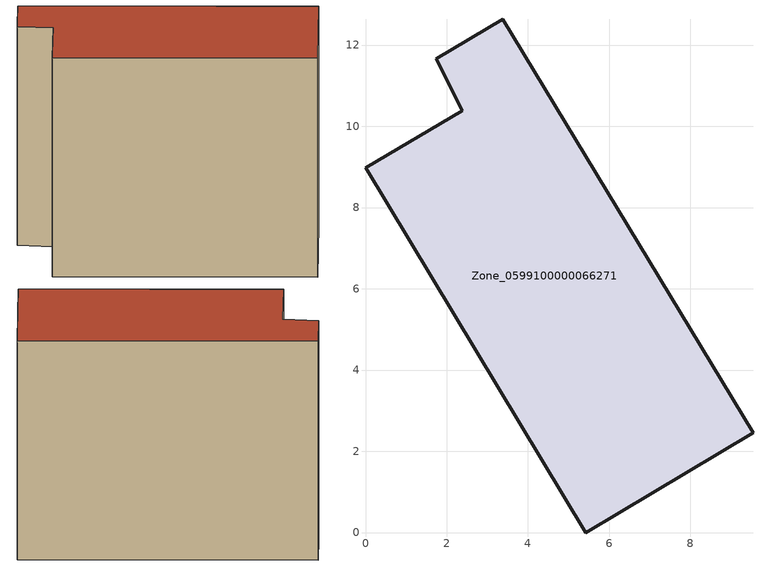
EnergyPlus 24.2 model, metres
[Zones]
Zone_0599100000066271
 floor ground (C_G): 9.54,2.46 5.42,0 0,8.98 2.38,10.38 1.74,11.66 3.38,12.63 z0
 wall outside (C_F): 5.42,0 9.54,2.46 3.38,12.63 1.74,11.66 2.38,10.38 0,8.98 5.42,0 z0:9.55
 roof outside (C_R): 0,8.98 5.42,0 9.54,2.46 3.38,12.63 1.74,11.66 2.38,10.38 z9.55
[BUILDING]
Pand.0599100000066271: North Axis=0; Terrain=City; Loads Convergence Tolerance Value=0.04; Temperature Convergence Tolerance Value=0.4; Solar Distribution=FullExterior; Maximum Number of Warmup Days=25; Minimum Number of Warmup Days=1
[Site:Location]
Rotterdam.The.Hague.AP_ZH_NLD Design_Conditions: Latitude=51.96; Longitude=4.45; Time Zone=1; Elevation=-4.5
[SITE:GROUNDTEMPERATURE:BUILDINGSURFACE]
18, 18, 18, 18, 18, 18, 18, 18, 18, 18, 18, 18
[MATERIAL] Thermal Absorptance=0.9; Solar Absorptance=0.7; Visible Absorptance=0.7
Name | Roughness | Thickness | Conductivity | Density | Specific Heat
G.TI.1946 | MediumSmooth | 0.15 | 1 | 540 | 1210
F.TI.1946 | Rough | 0.3 | 0.857143 | 1920 | 840
R.TI.1946 | MediumRough | 0.2 | 0.1 | 1500 | 1000
[CONSTRUCTION]
C_G: G.TI.1946
C_F: F.TI.1946
C_R: R.TI.1946
[ZONE]
Zone_0599100000066271: Type=1; Multiplier=1; Ceiling Height=Autocalculate; Volume=Autocalculate; Floor Area=autocalculate; Part of Total Floor Area=Yes
[ZONEINFILTRATION:DESIGNFLOWRATE]
Infil_Zone_0599100000066271: Zone or ZoneList or Space or SpaceList=Zone_0599100000066271; Schedule=AlwaysOn; Design Flow Rate Calculation Method=Flow/Area; Flow Rate per Floor Area=0.003; Constant Term Coefficient=1; Temperature Term Coefficient=0; Velocity Term Coefficient=0; Velocity Squared Term Coefficient=0
[HVACTEMPLATE:ZONE:IDEALLOADSAIRSYSTEM]
Zone_0599100000066271: Maximum Heating Supply Air Temperature=50; Minimum Cooling Supply Air Temperature=13; Maximum Heating Supply Air Humidity Ratio=0.0156; Minimum Cooling Supply Air Humidity Ratio=0.0077; Heating Limit=NoLimit; Cooling Limit=NoLimit; Dehumidification Control Type=ConstantSensibleHeatRatio; Cooling Sensible Heat Ratio=0.7; Dehumidification Setpoint=60; Humidification Control Type=None; Humidification Setpoint=30; Outdoor Air Method=None; Outdoor Air Flow Rate per Person=0.00944; Outdoor Air Flow Rate per Zone Floor Area=0; Outdoor Air Flow Rate per Zone=0; Demand Controlled Ventilation Type=None; Outdoor Air Economizer Type=NoEconomizer; Heat Recovery Type=None; Sensible Heat Recovery Effectiveness=0.7; Latent Heat Recovery Effectiveness=0.65
[ZONECONTROL:THERMOSTAT]
ThermostatControl_Zone_0599100000066271: Zone or ZoneList=Zone_0599100000066271; Control Type Schedule=DualSetpointControlType; Control 1=Thermostat_Zone_0599100000066271; Temperature Difference Between Cutout And Setpoint=0
[THERMOSTATSETPOINT:DUALSETPOINT]
Thermostat_Zone_0599100000066271: Heating Setpoint Temperature Schedule=HeatingSetpoint_Zone_0599100000066271; Cooling Setpoint Temperature Schedule=CoolingSetpoint_Zone_0599100000066271
[SCHEDULE:COMPACT]
HeatingSetpoint_Zone_0599100000066271: Through: 12/31, For: AllDays, Until: 24:00, 21
CoolingSetpoint_Zone_0599100000066271: Through: 12/31, For: AllDays, Until: 24:00, 24
DualSetpointControlType: Through: 12/31, For: AllDays, Until: 24:00, 4
AlwaysOn: Through: 12/31, For: AllDays, Until: 24:00, 1
